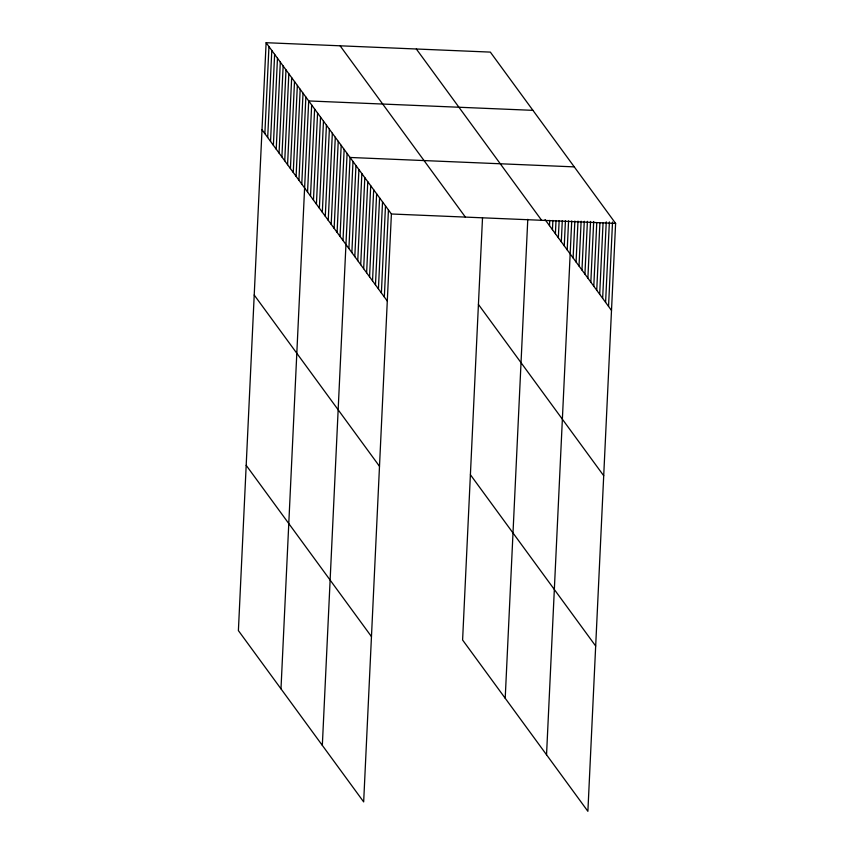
<?xml version="1.0" encoding="UTF-8"?>
<svg xmlns="http://www.w3.org/2000/svg" width="854" height="854" viewBox="0 0 854 854"><rect width="100%" height="100%" fill="white"/><g stroke="black" fill="none" stroke-linecap="round" stroke-linejoin="round"><path stroke-width="1.28" d="M266.117 42.7L238.394 630.604L363.665 801.895L391.399 213.991L266.117 42.7L490.335 52.105L615.606 223.396L587.883 811.3L462.601 640.009L482.51 217.919M264.857 133.63L268.957 46.586M267.697 137.505L271.796 50.461M270.537 141.39L274.636 54.346M273.376 145.276L277.475 58.232M276.216 149.162L280.315 62.118M279.055 153.037L283.154 65.993M281.895 156.922L285.994 69.879M284.734 160.808L288.833 73.764M287.574 164.683L291.673 77.639M290.413 168.569L294.513 81.525M293.253 172.455L297.352 85.411M296.092 176.33L300.192 89.286M298.932 180.215L303.031 93.171M301.772 184.101L305.871 97.057M280.987 688.836L308.71 100.943L532.928 110.347M307.557 192.022L311.667 104.978M310.514 196.057L314.614 109.013M313.461 200.092L317.571 113.048M316.418 204.127L320.528 117.094M319.375 208.173L323.474 121.129M322.321 212.208L326.431 125.164M325.278 216.243L329.377 129.2M328.235 220.279L332.334 133.235M331.181 224.324L335.291 137.28M334.138 228.36L338.237 141.316M337.084 232.395L341.194 145.351M340.041 236.43L344.151 149.386M342.998 240.476L347.098 153.432M322.332 745.361L350.055 157.467L574.262 166.872M348.902 248.546L353.001 161.502M351.859 252.581L355.958 165.537M354.805 256.616L358.915 169.572M357.762 260.662L361.861 173.618M360.708 264.697L364.818 177.653M363.665 268.732L367.775 181.688M366.622 272.768L370.721 185.724M369.568 276.813L373.678 189.769M372.525 280.849L376.625 193.805M375.472 284.884L379.582 197.84M378.429 288.919L382.539 201.875M381.386 292.954L385.485 205.91M384.332 297L388.442 209.956M505.205 698.252L527.783 219.339M549.496 225.659L549.741 220.375M552.442 229.694L552.88 220.46M555.399 233.729L556.018 220.545M558.345 237.764L559.156 220.62M561.302 241.799L562.295 220.706M564.259 245.845L565.433 220.78M567.205 249.88L568.572 220.866M546.539 754.776L571.721 220.94M573.109 257.951L574.859 221.026M576.066 261.997L577.998 221.111M579.023 266.032L581.136 221.186M581.969 270.067L584.275 221.271M584.926 274.102L587.413 221.346M587.883 278.137L590.552 221.432M590.829 282.183L593.69 221.517M593.786 286.218L596.765 222.915M596.732 290.253L599.914 222.99M599.689 294.288L603.052 223.075M602.646 298.334L606.255 221.837M605.593 302.369L609.393 221.923M608.55 306.405L612.531 221.997M391.399 213.991L615.606 223.396M545.065 219.595L611.507 310.44M416.336 49.009L541.617 220.289M340.106 45.806L465.387 217.097M478.432 304.44L603.703 475.721M262.018 129.744L387.289 301.035M470.405 474.728L595.676 646.019M254.214 295.025L379.496 466.316M246.187 465.323L371.469 636.604"/></g></svg>
